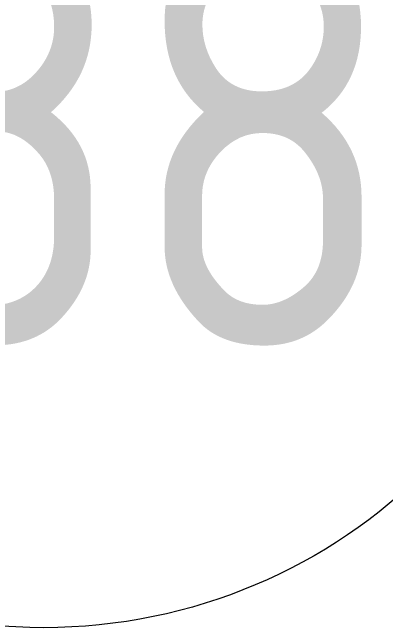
# Model space of a CAD drawing. Header units: millimetres. Extents: x -32 to 417638015, y -35 to 175284279.
# Drawn here: x 416313038.1 to 416313313, y 175269456.3 to 175269909.2 of the extents above; entities that cross this region are included whole.
import ezdxf

# ---------------------------------------------------------------- set-up
doc = ezdxf.new("R2010")
doc.units = ezdxf.units.MM
doc.layers.add('Аннотация', color=7, linetype='Continuous', lineweight=18)
doc.layers.add('ШТРИХОВКА', color=252, linetype='Continuous', lineweight=15)
doc.layers.add('Линии', color=7, linetype='Continuous', lineweight=9, true_color=0x00a600)
doc.styles.add('GOST Common', font='GOST_Common.ttf', dxfattribs={"width": 0.9, "height": 349.9999999999996})

# ---------------------------------------------------------------- blocks, each defined once
blk = doc.blocks.new('1 этаж')
at = {"layer": 'Линии', "color": 8}
blk.add_circle((48863.09694294026, 38345.59312068694), 400, dxfattribs=at)
at = {"layer": 'Аннотация', "color": 8, "lineweight": 9, "insert": (48863.09694294026, 38308.64500042843), "char_height": 312.5000000000001, "width": 520.2111192702771, "attachment_point": 5, "line_spacing_factor": 1.022765581104984, "style": 'GOST Common'}
blk.add_mtext('138', dxfattribs=at)

msp = doc.modelspace()

# ---------------------------------------------------------------- block references
at = {"layer": 'ШТРИХОВКА'}
msp.add_blockref('1 этаж', (416264198.1010904, 175231510.6631508), dxfattribs=at)

doc.saveas('drawing.dxf')
